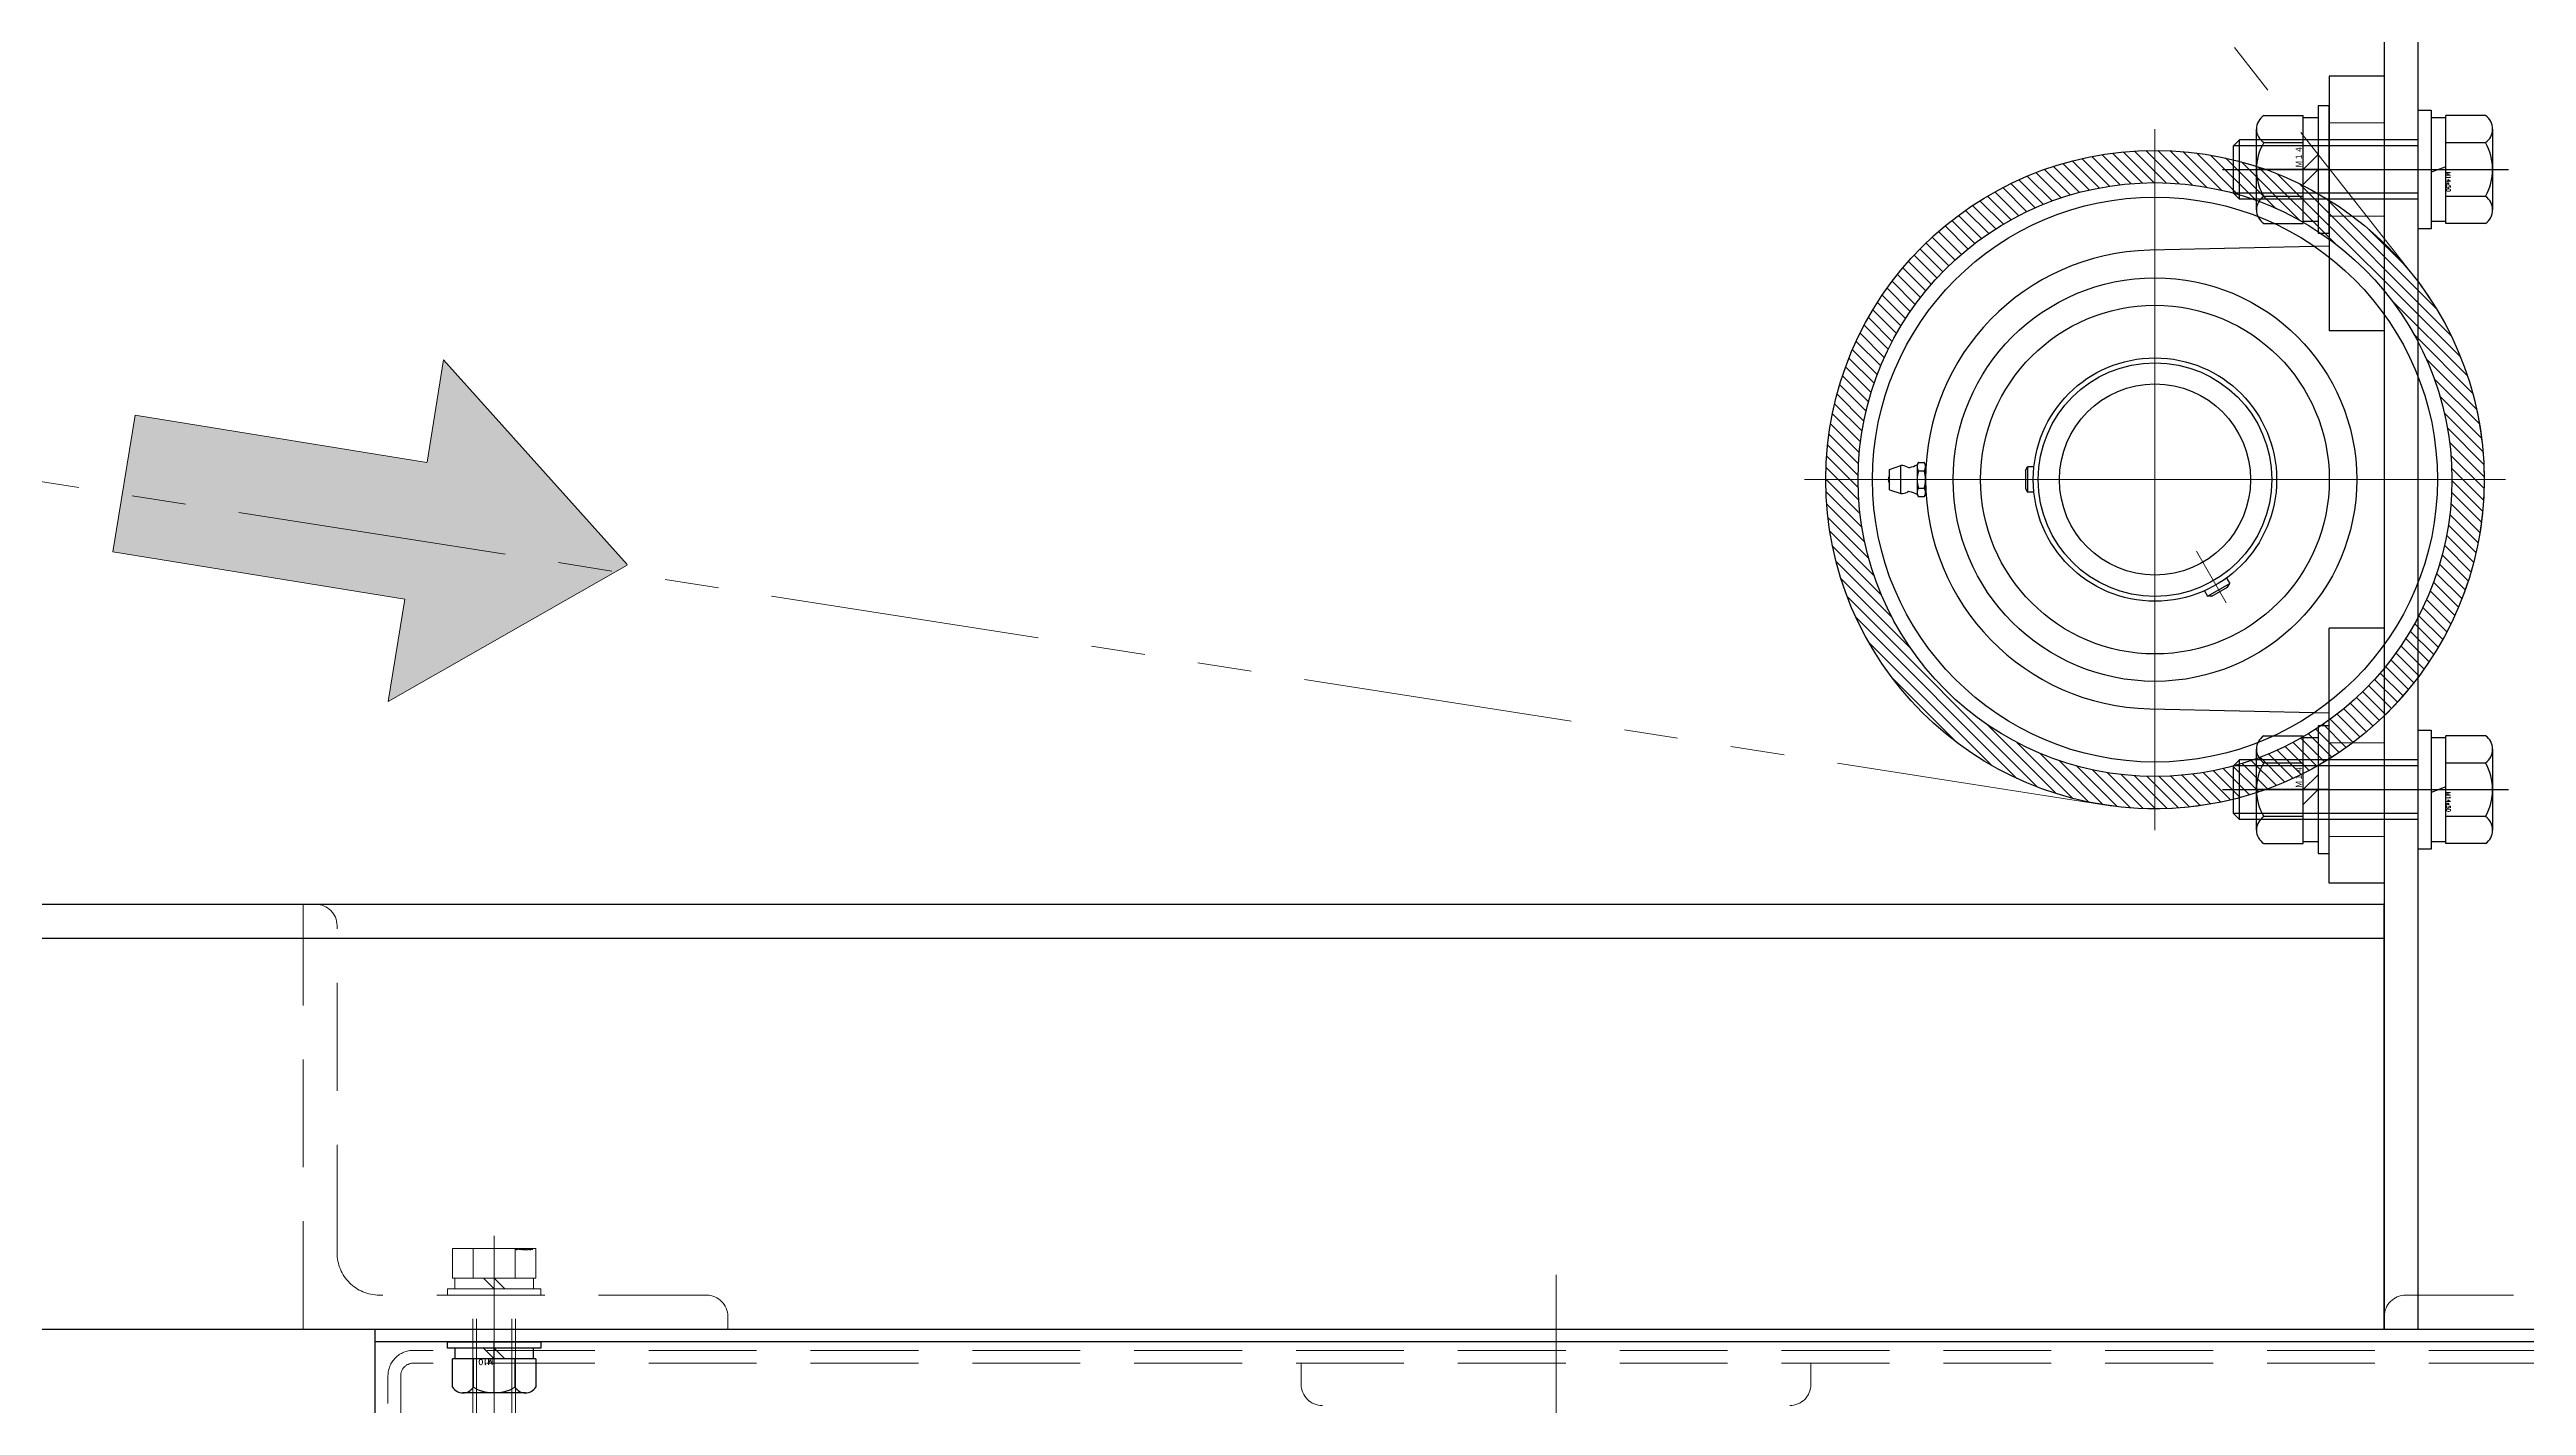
# Model space of a CAD drawing. Header units: millimetres. Extents: x -8731 to 85711, y -14522 to 31379.
# Drawn here: x 72724 to 73307, y 6993 to 7313 of the extents above; entities that cross this region are included whole.
import ezdxf

# ---------------------------------------------------------------- set-up
doc = ezdxf.new("R2010")
doc.units = ezdxf.units.MM
doc.header["$LTSCALE"] = 4
for name, pattern in [('CENTER2', [28.575, 19.05, -3.175, 3.175, -3.175]), ('HIDDEN', [9.525, 6.35, -3.175]), ('PHANTOM2', [31.75, 15.875, -3.175, 3.175, -3.175, 3.175, -3.175])]:
    doc.linetypes.add(name, pattern=pattern)
for name, color, linetype, lineweight in [('04_HIDDEN', 2, 'HIDDEN', 13), ('05_CENTER', 4, 'CENTER2', 13), ('06_PHANTOM', 2, 'PHANTOM2', 13), ('08_DIM', 3, 'Continuous', 13)]:
    doc.layers.add(name, color=color, linetype=linetype, lineweight=lineweight)
doc.layers.add('10_DRAFT', color=8, linetype='Continuous', lineweight=0, plot=False)
doc.styles.add('KANJI0', font='txt.shx', dxfattribs={"width": 0.9, "height": 30, "bigfont": 'bigfont'})
doc.styles.add('KSS_TXT', font='txt.shx', dxfattribs={"bigfont": 'extfont2.shx'})
doc.styles.add('KSS_TXT_L', font='txt.shx', dxfattribs={"height": 9, "bigfont": 'extfont2.shx'})

# ---------------------------------------------------------------- blocks, each defined once
blk = doc.blocks.new('A$C0B951DBD_1_1_1')
h = blk.add_hatch()
h.set_pattern_fill('_USER', color=3, scale=2, angle=45, pattern_type=0)
h.set_pattern_definition([(45, (3734.4048, -2503.3846), (-1.4142136, 1.4142136), [])])
h.paths.add_polyline_path([(0, 69.9), (0, 77.5, 0.414214), (-77.5, 0), (-69.9, 0, -0.414214)])
h.paths.add_polyline_path([(0, 77.5), (0, 69.9, -0.414214), (69.9, 0), (77.5, 0, 0.414214)])
h.paths.add_polyline_path([(77.5, 0), (69.9, 0, -0.414214), (0, -69.9), (0, -77.5, 0.414214)])
h.paths.add_polyline_path([(-69.9, 0), (-77.5, 0, 0.414214), (0, -77.5), (0, -69.9, -0.414214)])
at = {"color": 3}
blk.add_circle((0, 0), 77.5, dxfattribs=at)
at = {"color": 0}
for radius in [69.9, 66.5, 27.5, 22.5]:
    blk.add_circle((0, 0), radius, dxfattribs=at)
at = {"layer": '05_CENTER'}
for p, q in [((0, 82.52), (0, -82.52)), ((82.52, 0), (-82.52, 0))]:
    blk.add_line(p, q, dxfattribs=at)
blk = doc.blocks.new('MUCP209a_1_1_1')
at = {"color": 0}
for p, q in [((-2.4, 116.5), (-3.3, 113.8)), ((-3.3, 113.8), (3.3, 113.8)), ((-2.4, 116.5), (2.4, 116.5)), ((2.4, 116.5), (3.3, 113.8)), ((-3.5, 110), (-4.04, 109.69)), ((-4.04, 108.31), (-4.04, 109.69)), ((-3.5, 108), (-4.04, 108.31)), ((-3.03, 110), (-3.5, 110)), ((-3.5, 108), (-3.03, 108)), ((-3.18, 108), (-3.18, 107.91)), ((0, 110), (-3.03, 110)), ((-3.03, 108), (0, 108)), ((-2.02, 109.69), (-2.02, 108.31)), ((3.03, 110), (0, 110)), ((0, 108), (3.03, 108)), ((2.02, 109.69), (2.02, 108.31)), ((3.5, 110), (3.03, 110)), ((3.03, 108), (3.5, 108)), ((3.18, 108), (3.18, 107.91)), ((3.5, 110), (4.04, 109.69)), ((3.5, 108), (4.04, 108.31)), ((4.04, 109.69), (4.04, 108.31)), ((-2.13, 84.5), (-3, 84)), ((3, 84), (-3, 84)), ((-3, 82.49), (-3, 84)), ((2.13, 84.5), (-2.13, 84.5)), ((2.13, 84.5), (3, 84)), ((3, 82.49), (3, 84)), ((-53.99, 55.24), (-54.95, 13)), ((54.95, 13), (53.99, 55.24)), ((-26.18, 42.35), (-27.48, 41.6)), ((-27.48, 41.6), (-24.48, 36.4)), ((-27.48, 40.6), (-27.48, 41.6)), ((-27.48, 40.6), (-25.35, 36.9)), ((-25.35, 36.9), (-24.48, 36.4)), ((-23.18, 37.16), (-24.48, 36.4)), ((-95, 0), (-95, 13)), ((-95, 13), (-35, 13)), ((-35, 0), (-35, 13)), ((35, 0), (35, 13)), ((95, 13), (35, 13)), ((95, 0), (95, 13)), ((95, 0), (-95, 0))]:
    blk.add_line(p, q, dxfattribs=at)
for radius in [47.5, 41.05, 41.05, 28.65, 22.5]:
    blk.add_circle((0, 54), radius, dxfattribs=at)
for centre, radius, start, end in [((0, 115.21), 1.59, 54.19606, 125.80394), ((-8.74, 112.93), 6, 330.76098, 348.65336), ((0, 113.8), 3.3, 180, 207.48703), ((-3.64, 111.91), 0.8, 348.65336, 27.48703), ((3.64, 111.91), 0.8, 152.51297, 191.34664), ((8.74, 112.93), 6, 191.34664, 209.23902), ((0, 113.8), 3.3, 332.51297, 0), ((0, 54), 54, 1.31332, 178.68668)]:
    blk.add_arc(centre, radius, start, end, dxfattribs=at)
for points, weights in [([(-3.03, 110), (-3.5, 110), (-4.04, 109.69)], [1, 1.07194812406, 1.06657306684]), ([(-4.04, 108.31), (-3.5, 108), (-3.03, 108)], [1.06657306684, 1.07194812406, 1]), ([(-2.02, 109.69), (-2.56, 110), (-3.03, 110)], [1.06657306684, 1.07194812406, 1]), ([(-3.03, 108), (-2.56, 108), (-2.02, 108.31)], [1, 1.07194812406, 1.06657306684]), ([(0, 110), (-0.94, 110), (-2.02, 109.69)], [1, 1.07194812406, 1.06657306684]), ([(-2.02, 108.31), (-0.94, 108), (0, 108)], [1.06657306684, 1.07194812406, 1]), ([(2.02, 109.69), (0.94, 110), (0, 110)], [1.06657306684, 1.07194812406, 1]), ([(0, 108), (0.94, 108), (2.02, 108.31)], [1, 1.07194812406, 1.06657306684]), ([(3.03, 110), (2.56, 110), (2.02, 109.69)], [1, 1.07194812406, 1.06657306684]), ([(2.02, 108.31), (2.56, 108), (3.03, 108)], [1.06657306684, 1.07194812406, 1]), ([(4.04, 109.69), (3.5, 110), (3.03, 110)], [1.06657306684, 1.07194812406, 1]), ([(3.03, 108), (3.5, 108), (4.04, 108.31)], [1, 1.07194812406, 1.06657306684])]:
    blk.add_rational_spline(points, weights, degree=2, dxfattribs=at)
at = {"layer": '04_HIDDEN', "color": 0}
for p, q in [((-84, 13), (-84, 0)), ((-62, 13), (-62, 0)), ((62, 13), (62, 0)), ((84, 13), (84, 0))]:
    blk.add_line(p, q, dxfattribs=at)
at = {"layer": '05_CENTER', "color": 0}
for p, q in [((0, 0), (0, 121.78)), ((-61.89, 54), (61.89, 54)), ((-29.01, 37.25), (-16.89, 44.25)), ((-73, 17.3), (-73, -4.45)), ((73, 17.3), (73, -4.45))]:
    blk.add_line(p, q, dxfattribs=at)
blk = doc.blocks.new('M14Nza_1_1_1')
at = {"color": 0}
for p, q in [((-12.7, 15.4), (-12.7, 6.1)), ((-9.52, 17.1), (9.52, 17.1)), ((-6.35, 6.1), (-6.35, 15.4)), ((6.35, 15.4), (6.35, 6.1)), ((12.7, 15.4), (12.7, 6.1)), ((-12.7, 6.1), (12.7, 6.1)), ((-12.25, 2.6), (-12.25, 6.1)), ((-3.5, 6.1), (0, 2.6)), ((0, 6.1), (3.5, 2.6)), ((12.25, 6.1), (12.25, 2.6))]:
    blk.add_line(p, q, dxfattribs=at)
at = {"color": 0, "linetype": 'CENTER2'}
blk.add_line((0, 0), (0, 17.1), dxfattribs=at)
at = {"color": 0}
blk.add_lwpolyline([(-15, 0), (15, 0), (15, 2.6), (-15, 2.6)], close=True, dxfattribs=at)
for centre, radius, start, end in [((-9.52, 13.29), 3.81, 33.626, 146.374), ((0, 4.4), 12.7, 60, 120), ((9.52, 13.29), 3.81, 33.626, 146.374)]:
    blk.add_arc(centre, radius, start, end, dxfattribs=at)
at = {"layer": '10_DRAFT', "ltscale": 3, "style": 'KANJI0', "width": 0.82}
blk.add_text('Ｍ１４', height=1.5, dxfattribs=at).set_placement((0.39, 6.2))
blk = doc.blocks.new('A$C4E513AF4_1_1_1')
at = {"color": 0}
for p, q in [((-9.52, 17.5), (9.52, 17.5)), ((-12.7, 15.8), (-12.7, 6.5)), ((-6.35, 6.5), (-6.35, 15.8)), ((6.35, 15.8), (6.35, 6.5)), ((12.7, 15.8), (12.7, 6.5)), ((12.7, 6.5), (-12.7, 6.5)), ((-12.25, 3), (-12.25, 6.5)), ((-0.64, 6.5), (0.64, 3)), ((12.25, 6.5), (12.25, 3)), ((-14, 0), (-14, 3)), ((-14, 3), (14, 3)), ((14, 0), (-14, 0)), ((-7, 0), (-7, -42.1)), ((-5.6, 0), (-5.6, -43.5)), ((5.6, 0), (5.6, -43.5)), ((7, 0), (7, -42.1)), ((14, 3), (14, 0)), ((-7, -42.1), (-5.6, -43.5)), ((7, -42.1), (-7, -42.1)), ((5.6, -43.5), (-5.6, -43.5)), ((7, -42.1), (5.6, -43.5))]:
    blk.add_line(p, q, dxfattribs=at)
at = {"color": 0, "linetype": 'CENTER2'}
blk.add_line((0, -46.09), (0, 21.25), dxfattribs=at)
at = {"color": 0}
for centre, radius, start, end in [((-9.52, 13.69), 3.81, 33.626, 146.374), ((0, 4.8), 12.7, 60, 120), ((9.52, 13.69), 3.81, 33.626, 146.374)]:
    blk.add_arc(centre, radius, start, end, dxfattribs=at)
at = {"layer": '10_DRAFT', "ltscale": 3, "style": 'KANJI0', "width": 0.82}
blk.add_text('M14x50', height=1, dxfattribs=at).set_placement((0.53, 6.6))
blk = doc.blocks.new('A$C30024BE9_1_1_1')
for name, p in [('A$C0B951DBD_1_1_1', (73, 54)), ('M14Nza_1_1_1', (0, 13)), ('M14Nza_1_1_1', (146, 13))]:
    blk.add_blockref(name, p)
at = {"color": 4}
blk.add_blockref('MUCP209a_1_1_1', (73, 0), dxfattribs=at)
at = {"rotation": 180}
for p in [(0, -8), (146, -8)]:
    blk.add_blockref('A$C4E513AF4_1_1_1', p, dxfattribs=at)
blk = doc.blocks.new('A$C448B04A9_1_1_1')
at = {"color": 0}
for p, q in [((3, 100), (0, 100)), ((0, 0), (0, 100)), ((8, 18), (8, 95)), ((95, 8), (18, 8)), ((0, 0), (100, 0)), ((100, 3), (100, 0))]:
    blk.add_line(p, q, dxfattribs=at)
for centre, radius, start, end in [((3, 95), 5, 0, 90), ((18, 18), 10, 180, 270), ((95, 3), 5, 0, 90)]:
    blk.add_arc(centre, radius, start, end, dxfattribs=at)
blk = doc.blocks.new('A$C2B5B3F11_1_1_1')
at = {"color": 0}
for p, q in [((2558, -950), (2558, -16)), ((50, -858), (2550, -858))]:
    blk.add_line(p, q, dxfattribs=at)
for points in [[(2550, -950), (2650, -950), (2650, -16), (2550, -16)], [(50, -950), (2550, -950), (2550, -850), (50, -850)]]:
    blk.add_lwpolyline(points, close=True, dxfattribs=at)
at = {"layer": '05_CENTER'}
for p, q in [((2568.96, -677), (2539.35, -677)), ((2568.96, -823), (2539.35, -823)), ((2105, -933.78), (2105, -958.24))]:
    blk.add_line(p, q, dxfattribs=at)
at = {"layer": '04_HIDDEN'}
blk.add_blockref('A$C448B04A9_1_1_1', (2060, -950), dxfattribs=at)
at = {"layer": '04_HIDDEN', "extrusion": (0, 0, -1), "zscale": -1}
blk.add_blockref('A$C448B04A9_1_1_1', (-2650, -950), dxfattribs=at)
blk = doc.blocks.new('A$C630344D5_1_1_1')
at = {"color": 0}
blk.add_lwpolyline([(1160, 150.2), (280, 150.2, -0.037623), (275.52, 150.54), (28.38, 187.87, 1.096072), (6.32, -189.89), (309, -179.82, -0.030069), (312.61, -179.91), (1997.39, -326.79, 0.610481), (2025.81, -281.61), (1921.29, -105.09, -0.309422), (1923.51, -71.27), (2106.95, 162.34, 0.68117), (2034, 286.77), (1164.64, 150.56, -0.038872), (1160, 150.2)], format="xyb", dxfattribs=at)
at = {"layer": '10_DRAFT'}
for p, q in [((2051.43, 210.2), (2040.57, 210.2)), ((2046, 204.77), (2046, 215.63))]:
    blk.add_line(p, q, dxfattribs=at)
blk = doc.blocks.new('A$C67E3024E_1_1_1')
at = {"layer": '08_DIM'}
blk.add_hatch(color=256, dxfattribs=at).paths.add_polyline_path([(8.395, 2.716), (8.395, 6.8), (-0.012, 0.01), (8.395, -6.781), (8.395, -2.716), (20, -2.716), (20, 2.716)])
for p, q in [((0, 0.019), (8.395, 6.8)), ((8.395, 6.8), (8.395, 2.735)), ((8.395, 2.716), (20, 2.716)), ((20, -2.716), (20, 2.716)), ((0, 0), (8.395, -6.781)), ((8.395, -6.781), (8.395, -2.716)), ((8.395, -2.716), (20, -2.716))]:
    blk.add_line(p, q, dxfattribs=at)
blk = doc.blocks.new('A$C60F5148B_1_1')
at = {"color": 0}
blk.add_line((-528, 3), (28, 3), dxfattribs=at)
blk.add_lwpolyline([(28, 0), (-528, 0), (-528, 600), (28, 600)], close=True, dxfattribs=at)
at = {"layer": '04_HIDDEN'}
for p, q in [((22, 11), (22, 589)), ((25, 589), (25, 11)), ((-310, 13), (-310, 8)), ((-190, 8), (-190, 13)), ((-519, 8), (19, 8)), ((-519, 5), (19, 5))]:
    blk.add_line(p, q, dxfattribs=at)
for centre, radius, start, end in [((-305, 13), 5, 90, 180), ((-195, 13), 5, 0, 90), ((19, 11), 6, 270, 0), ((19, 11), 3, 270, 0)]:
    blk.add_arc(centre, radius, start, end, dxfattribs=at)
at = {"layer": '05_CENTER'}
for p, q in [((-250, -12.79), (-250, 611.63)), ((0, -8.24), (0, 11.15))]:
    blk.add_line(p, q, dxfattribs=at)
blk = doc.blocks.new('A$C1A3C2C0C_1_1_1')
at = {"color": 0, "linetype": 'CENTER2'}
blk.add_line((0, -34), (0, 14), dxfattribs=at)
at = {"color": 0}
for p, q in [((-9.81, 11), (9.81, 11)), ((-9.81, 4), (-9.81, 11)), ((-4.91, 4), (-4.91, 11)), ((4.91, 4), (4.91, 11)), ((9.81, 4), (9.81, 11)), ((-11, 1.5), (11, 1.5)), ((-11, 1.5), (-11, 0)), ((9.81, 4), (-9.81, 4)), ((-9.25, 4), (-9.25, 1.5)), ((0, 1.5), (-2.5, 4)), ((0, 4), (2.5, 1.5)), ((9.25, 1.5), (9.25, 4)), ((11, 0), (11, 1.5)), ((-11, 0), (11, 0))]:
    blk.add_line(p, q, dxfattribs=at)
at = {"color": 0, "linetype": 'HIDDEN'}
for p, q in [((-5, -31), (-5, 0)), ((-4.19, -31), (-4.19, 0)), ((4.19, -31), (4.19, 0)), ((5, -31), (5, 0)), ((-5, -31), (5, -31))]:
    blk.add_line(p, q, dxfattribs=at)
at = {"layer": '10_DRAFT', "style": 'KSS_TXT_L'}
blk.add_text('BT-M10x35L,SW,PW', height=0.3, dxfattribs=at).set_placement((5.1, 10.66))
blk = doc.blocks.new('M10Nza_1_1_1')
at = {"color": 0}
for p, q in [((-7.35, 12), (7.35, 12)), ((-9.8, 4), (-9.8, 10.69)), ((-4.9, 4), (-4.9, 10.69)), ((4.9, 10.69), (4.9, 4)), ((9.8, 10.69), (9.8, 4)), ((-9.8, 4), (9.8, 4)), ((-9.2, 1.5), (-9.2, 4)), ((0, 1.5), (-2.5, 4)), ((0, 4), (2.5, 1.5)), ((9.2, 4), (9.2, 1.5))]:
    blk.add_line(p, q, dxfattribs=at)
at = {"color": 0, "linetype": 'CENTER2'}
blk.add_line((0, 12), (0, 0), dxfattribs=at)
at = {"color": 0}
blk.add_lwpolyline([(-11, 1.5), (11, 1.5), (11, 0), (-11, 0)], close=True, dxfattribs=at)
for centre, radius, start, end in [((-7.35, 9.06), 2.94, 33.626, 146.374), ((0, 2.2), 9.8, 60, 120), ((7.35, 9.06), 2.94, 33.626, 146.374)]:
    blk.add_arc(centre, radius, start, end, dxfattribs=at)
at = {"layer": '10_DRAFT', "style": 'KSS_TXT'}
blk.add_text('M10', height=1.25, dxfattribs=at).set_placement((0.26, 4.12))
blk = doc.blocks.new('A$C68303443_1_1')
for name, p in [('A$C60F5148B_1_1', (500, 0)), ('M10Nza_1_1_1', (500, 3))]:
    blk.add_blockref(name, p)
at = {"layer": '04_HIDDEN', "rotation": 180}
blk.add_blockref('A$C1A3C2C0C_1_1_1', (500, -8), dxfattribs=at)

msp = doc.modelspace()

# ---------------------------------------------------------------- block references
msp.add_blockref('A$C2B5B3F11_1_1_1', (70723.93592, 7961.36791))
for name, p, rotation in [('A$C30024BE9_1_1_1', (73273.93592, 7138.36791), 89.99999999999999), ('A$C68303443_1_1', (73328.93592, 7011.36791), 180)]:
    msp.add_blockref(name, p, dxfattribs=dict(rotation=rotation))
at = {"xscale": -5.999999999999999, "yscale": 5.999999999999999, "zscale": 5.999999999999999, "rotation": 350.8006521127662}
msp.add_blockref('A$C67E3024E_1_1_1', (72860.23733, 7191.22373), dxfattribs=at)
at = {"layer": '06_PHANTOM', "color": 6, "xscale": -1, "rotation": 180}
msp.add_blockref('A$C630344D5_1_1_1', (71173.93592, 7421.56791), dxfattribs=at)

doc.saveas('drawing.dxf')
